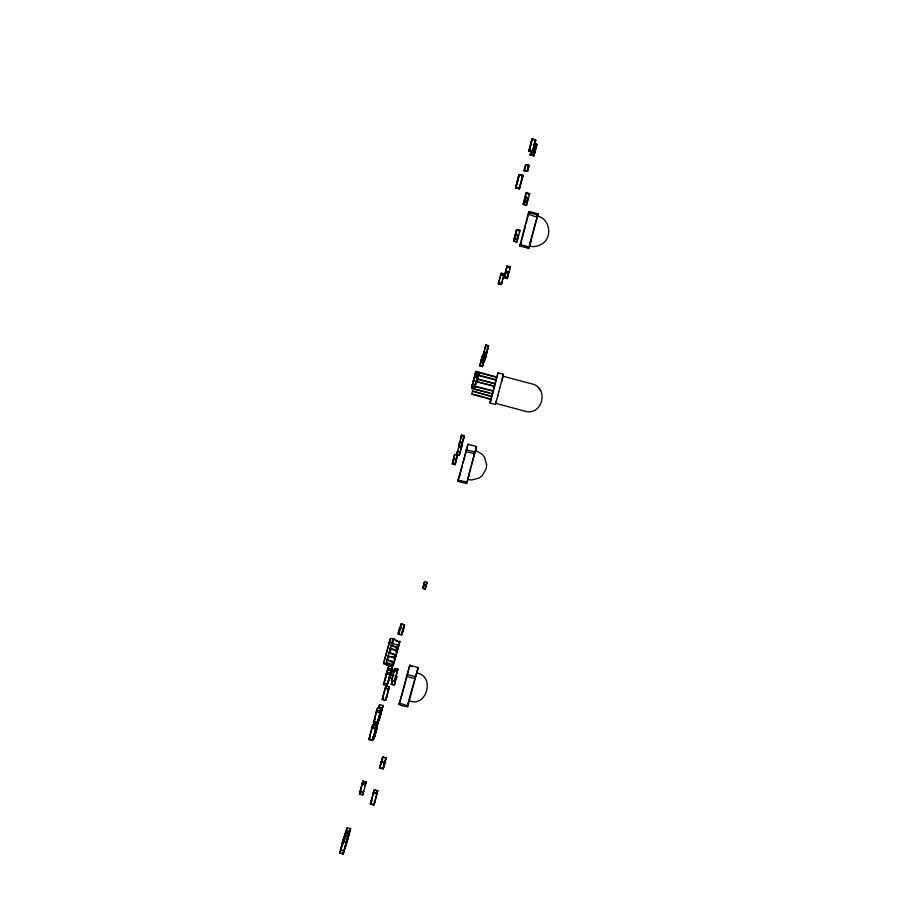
<?xml version="1.0" encoding="UTF-8"?>
<svg xmlns="http://www.w3.org/2000/svg" width="899" height="899" viewBox="0 0 899 899"><rect width="100%" height="100%" fill="white"/><g stroke="black" fill="none" stroke-linecap="round" stroke-linejoin="round"><path stroke-width="1.35" d="M471.222 466.075L475.492 450.455L482.235 454.332L484.628 457.434L486.662 464.94L486.157 468.84L482.28 475.582L479.167 477.987L471.66 480.01L467.772 479.504L470.739 467.896M409.292 700.748C426.384 708.097 435.79 676.138 416.698 673.014M392.009 665.035L393.054 665.799L392.784 664.833M387.469 663.069L391.964 664.518M537.445 216.097C550.188 218.446 553.042 238.291 541.22 244.416C537.849 246.483 526.218 249.09 530.522 241.865C532.792 233.212 534.984 224.525 537.478 215.94M458.074 480.19L457.793 481.325L466.603 483.55L468.379 477.729M402.538 692.848L409.798 665.181L418.181 667.586L416.608 673.16M529.5 246.528L528.781 248.338L519.746 245.978L528.533 212.602L529.253 211.501L538.13 213.895L537.624 215.839L537.535 213.726M409.112 701.299L416.428 673.756M528.174 248.191L529.297 246.348L538.13 213.895M407.64 706.592L407.966 705.322L407.213 705.816C395.234 700.872 397.246 705.794 407.64 706.614L409.348 700.658M529.286 246.405L528.792 248.315M452.298 463.974L453.59 458.49L456.377 459.232L455.074 464.716L452.298 463.974L453.613 459.187M453.444 459.872L454.737 454.377L457.524 455.108L455.074 464.716M399.223 703.748L409.798 665.17M476.875 379.917L474.593 388.065L471.739 387.3L474.739 376.119L477.605 376.883L476.122 383.57L479.088 372.512L476.268 371.759L474.627 377.591M472.121 387.132L472.739 383.255L472.121 387.132L474.346 387.727L474.886 387.042M474.739 376.119L473.739 380.176L474.987 376.456L477.212 377.052L476.594 380.929M456.636 454.714L457.512 451.152L460.131 451.849L459.243 455.411L456.636 454.714L459.4 444.421L458.805 448.062M458.861 445.365L459.76 441.757L462.401 442.454L461.12 448.68L461.738 446.073L458.861 445.365L461.648 434.992L464.289 435.689L463.378 439.308L463.727 436.577M476.268 371.759L471.739 387.3M460.749 438.611L461.648 434.992M476.301 372.849L475.268 375.771L475.987 372.759L478.807 373.512M502.676 377.22L502.968 376.209L531.961 383.918C549.469 387.795 542.333 416.552 524.769 411.146L495.765 403.314L495.428 404.494L489.944 403.033L497.967 372.883L503.474 374.299L502.698 377.299M461.041 438.69L461.67 436.037M474.346 387.727L475.605 384.019L474.593 388.065M479.763 365.938L482.19 356.431L484.853 357.139L482.415 366.646L479.763 365.938L480.987 361.465L480.235 365.297M498.001 372.849L497.259 375.849M478.493 373.433L478.088 376.524L479.088 372.512M483.774 362.938L486.033 355.937L483.19 355.094C486.269 344.306 482.033 359.24 483.673 355.554M484.988 348.688L485.932 344.924L488.528 345.621L487.584 349.374L488.179 345.767L486.157 345.227L485.28 348.756M483.482 356.24L483.876 353.352M482.415 366.646L484.853 357.139M483.448 354.172L483.55 354.936L485.572 355.476C488.944 342.508 482.943 367.197 486.707 353.127M484.19 361.319L484.64 359.443M485.999 353.846L486.449 351.959M495.428 404.494L496.383 400.887M495.731 403.426L495.933 402.595M502.743 377.086L502.968 376.209M475.829 447.196L476.032 446.421L467.963 444.263L458.063 480.223L467.008 481.976L474.728 452.826M390.896 664.788L386.963 665.069L383.525 663.631L390.458 638.447L394.167 638.908L399.538 642.504L393.054 665.799M390.458 638.447L383.525 663.631M385.772 664.754L392.975 638.593M386.963 665.069L387.559 662.777L386.255 662.81A2.068 0.685 14.3 0 0 387.784 663.833L391.93 664.945M391.852 665.485L392.649 662.417L393.852 662.743C394.391 659.551 381.659 661.686 390.076 656.248M390.02 653.348L391.346 648.246M396.819 650.449L396.864 651.236L395.661 650.921L396.459 647.842L397.661 648.168L397.706 647.449L392.054 645.471L394.167 638.908M373.681 736.539L372.478 740.518L368.804 739.551L372.849 724.774L376.501 725.74L373.276 738.079M369.635 737.113L372.849 724.774M387.031 683.948L388.188 681.847L387.031 685.611L383.356 684.645L387.368 670.002L391.031 670.969L387.784 683.397M339.631 853.106L343.654 838.374L347.228 839.329L343.216 854.05L339.631 853.106L341.339 848.881M372.973 737.585L373.276 736.427L372.164 740.023L369.32 739.27L369.208 738M376.097 727.291L375.996 726.021L373.152 725.268L371.635 728.707L372.444 726.313M373.501 722.672L376.726 710.311L380.378 711.289L381.154 708.974L377.153 723.639L373.501 722.672L375.108 718.885M343.654 838.374L340.564 850.263L344.126 851.207M372.849 726.426L373.152 725.268M374.299 720.313L377.513 708.007L381.985 709.255L383.131 705.524L379.592 704.58L378.434 708.311L378.827 706.816L382.378 707.749L379.243 719.762L379.996 715.885M384.783 680.509L385.188 678.97M385.536 677.644L388.761 665.99L392.391 666.957L389.166 679.296M344.564 835.609L348.115 836.542L345.025 848.386L349.003 833.789L345.463 832.856L341.474 847.442L343.16 843.284M385.536 678.34L388.761 665.99M342.384 844.644L345.463 832.856M373.355 725.931L373.748 724.414L377.333 725.369L374.175 737.472M347.576 840.396L346.688 843.161L350.632 828.687L347.115 827.754L343.946 840.857M347.115 827.754L344.834 838.115M345.755 833.328L344.171 837.093L345.755 833.328L347.587 833.811M378.524 708.648L379.592 704.58M403.033 630.963L401.707 634.84L398.145 633.896L401.078 623.996L404.606 624.94C397.774 641.74 409.281 621.569 400.909 624.468M401.078 623.996L399.729 630.615M398.583 633.874C404.449 617.355 393.155 637.245 401.875 634.346M400.167 629.053L401.426 624.221M522.937 175.519L519.341 188.723L515.487 187.891L518.937 174.709L523.117 175.429L519.521 188.599L515.88 187.633L519.296 174.552L523.117 175.429M519.128 174.62L515.7 187.756L519.341 188.723M382.221 699.534L385.255 687.904L388.683 688.814L385.649 700.433L382.221 699.534L385.963 685.825L389.379 686.735L386.356 698.309M516.835 184.655L518.869 176.193M385.649 700.433L386.727 696.871L385.356 699.973L382.693 699.265L383.322 695.961M385.592 687.274L386.255 686.285L385.255 689.466L385.963 685.825M375.996 726.021L375.299 729.685L376.501 725.74M394.919 657.72L394.953 658.529L393.751 658.203L394.706 654.708M342.912 853.578L344.508 849.724L342.912 853.578L340.125 852.836L340.024 851.611M347.228 839.329L345.935 843.622L345.834 842.397L343.047 841.655M372.478 740.518L375.703 728.134L372.04 727.156M343.823 850.735L344.115 849.622M377.153 723.639L380.378 711.289M387.031 685.611L390.29 673.137L386.615 672.16M343.216 854.05L346.329 842.127L342.744 841.172M349.003 833.789L347.733 838.025L347.621 836.812L344.856 836.081M347.329 837.924L348.509 834.058M373.872 736.989L374.568 735.955L373.377 739.855L376.557 727.707M374.051 724.897L376.838 725.639L376.939 726.875M374.242 723.133L377.816 724.088L381.727 709.716L380.58 713.503L380.479 712.255M378.277 721.29L378.973 720.268L377.816 724.088M380.176 713.401L381.232 709.996M360.139 792.907L360.533 790.479L359.87 793.918L362.376 794.592L363.747 791.334L362.645 795.019L359.42 794.165L362.252 783.355L365.477 784.209M359.42 794.165L362.994 781.051L366.208 781.905L362.645 795.019M401.347 634.604L403.46 628.277L401.707 634.84M362.522 783.793L365.028 784.456L365.118 785.569L365.859 783.254L365.769 782.141L363.263 781.478L361.892 784.715L362.994 781.051M360.623 791.581L360.892 790.569M363.263 781.478L362.645 782.4M379.996 717.481L383.131 705.524M398.65 641.515L399.976 641.414L393.515 664.608M519.364 186.981L518.847 188.34L516.004 187.588M385.356 699.973L386.031 698.984M389.379 686.735L388.312 690.263L388.211 689.072L385.547 688.364M519.543 186.857L520.139 186.835L519.42 187.947M522.78 175.597C521.206 176.316 523.375 177.485 521.948 177.125M532.646 151.998L528.848 151.066L532.017 138.952L535.782 140.042L532.523 151.987L535.782 140.042M386.064 697.849L386.345 696.77M519.15 188.869L522.6 175.676L518.937 174.709M523.937 170.608L527.556 171.372L523.937 170.608L525.814 164.539L529.118 165.416L527.522 171.383M524.218 170.507L525.499 165.731M531.612 141.896L529.342 151.122M524.353 170.698L525.6 165.899M532.444 140.761L532.736 139.637M391.526 680.565L394.245 670.182L397.313 670.991L394.582 681.375L391.526 680.565L392.481 677.453M392.144 678.745L394.852 668.384L397.897 669.193L394.582 681.375M394.931 679.138L394.335 680.97L391.953 680.341L391.874 679.273M397.56 670.485L397.47 669.429L395.099 668.8L393.908 671.474L394.852 668.384M395.099 668.8L394.515 669.688M363.117 792.244L363.387 791.232M395.448 681.599L394.279 685.195L391.29 684.409L392.436 680.15M536.568 144.402L533.613 155.684L530.118 154.853L531.129 150.987M392.436 681.509L391.447 683.948M530.241 154.853L530.736 153.437M529.736 149.627L529.32 150.796L531.927 151.482L532.219 150.347L532.916 150.493M526.938 171.383L528.5 165.394M532.545 150.391L532.377 151.526M532.466 139.165C531.287 142.817 532.568 136.996 535.197 140.266L534.972 141.368M527.151 171.293L528.713 165.337M527.264 171.495L529.118 165.416M394.335 680.97L395.178 678.172M397.47 669.429L396.965 672.295L397.897 669.193M498.282 284.039L501.237 273.184L504.17 273.959L501.44 284.387L498.282 284.039L501.237 273.184M473.29 381.064L474.166 377.962L473.29 381.064L494.439 386.244M474.987 374.535L475.863 371.433L496.866 377.029L496.034 380.131L474.987 374.535L475.863 371.433M492.866 393.829L471.728 388.66L472.436 385.952M394.279 685.195L395.425 679.588L394.425 684.746M535.737 145.683L536.523 144.795M394.785 676.037L396.762 676.565L394.976 681.959L396.628 677.003M536.254 144.29L533.264 155.696L534.04 155.673L536.961 144.537L536.254 144.29L533.388 155.684M466.738 483.044L467.019 481.931L465.985 483.505M496.226 379.839L494.933 384.738M533.826 155.673L536.77 144.469M487.224 397.942L490.944 399.403L471.649 394.268L472.514 391.144L491.787 396.268L490.303 401.864M501.215 284.814L504.17 273.959M503.934 277.679L507.137 265.969L510.497 266.857L507.294 278.578L503.934 277.679L507.137 265.969M513.509 241.179L516.476 229.863L520.072 230.425L516.891 242.078L513.509 241.179L516.7 229.526M523.173 204.376L526.162 192.97L529.725 193.69L526.567 205.275L523.173 204.376L526.342 192.791M425.957 586.609L425.171 589.047L422.687 588.384L424.103 584.125M507.283 277.577L507.014 278.128L504.395 277.431L504.676 276.386M506.879 267.969L507.418 266.419L506.508 267.868L507.148 267.464M514.262 239.864L513.981 240.932L514.486 239.482M516.711 231.043L516.981 229.987L516.329 230.942M526.466 204.601L523.634 204.118L523.735 202.736M526.162 194.499L526.623 193.251M426.969 582.676L425.587 586.833L427.07 582.372L424.609 581.72L422.991 588.384L425.261 588.733M514.475 239.28L517.33 239.471L514.475 239.28L515.723 234.639M524.297 201.893L525.533 197.229L528.309 197.701L526.87 202.578L524.533 201.612M423.35 587.092L424.508 582.013M514.801 239.303L515.981 234.234L518.521 234.909L517.037 239.966M524.611 201.927L525.746 197.016M514.745 238.853L516.251 234.324M525.095 200.578L526.016 197.106M424.912 588.89L426.384 584.485L425.171 589.047M508.531 271.756L507.598 276.42M517.296 239.527L518.229 234.853M526.803 202.23L528.016 197.634M507.014 278.128L508.823 271.813L506.249 271.228M509.508 268.666L510.036 267.104L507.16 266.913M517.105 240.179L516.835 241.235M519.116 232.088L519.611 230.683L516.768 230.324M526.275 204.826L526.735 203.534M384.705 763.892L383.221 768.881L379.625 767.937L381.401 761.262L380.075 767.881L383.401 768.263M370.366 804.133L373.478 792.266L377.029 793.21L373.905 805.066L370.366 804.133L371.545 800.043M384.12 764.408L386.289 757.891L382.716 756.947L380.951 763.566L381.491 763.206M371.152 801.526L374.265 789.704L377.794 790.637L374.681 802.459M371.928 800.144L370.86 803.863L373.602 804.594L375.063 800.975L373.905 805.066M376.389 790.659L374.557 790.176L373.096 793.75L374.265 789.704M381.356 763.667L383.075 757.205L385.84 757.936L384.266 763.936M374.557 790.176L373.872 791.176M466.087 449.792L474.953 451.95L476.582 446.668L476.043 446.41M402.033 694.669L402.291 693.713M462.378 465.558L460.086 474.211M463.086 462.873L467.963 444.275M520.431 244.64L520.869 243.067M521.42 241.325L525.342 226.458M526.05 223.761L529.253 211.523M382.862 768.623L384.997 762.217L383.221 768.881M373.602 804.594L374.287 803.594M377.794 790.637L376.636 794.694L376.535 793.48L373.782 792.749M374.377 801.987L374.669 800.874M376.243 794.592L377.299 790.906M407.011 706.648L418.181 667.586M476.582 446.668L475.459 450.983M495.967 402.449L497.844 395.346M459.861 475.065L459.333 476.684L459.805 474.975M401.415 696.658L399.021 704.546M474.863 452.309L474.335 451.905L474.301 454.366M531.444 239.246L529.927 244.921M492.45 393.751L491.731 396.459L493.529 390.065M493.158 391.054L495.158 383.536L476.785 378.659M498.675 392.178L499.765 388.065M497.63 396.133L498.754 391.885M499.72 388.278L501.788 380.479M501.485 381.637L502.586 377.535M401.516 696.298L401.853 695.084M502.181 379.052L503.474 374.299M530.657 242.011L531.017 240.662M491.259 398.504L489.944 403.033M468.84 475.976L469.312 474.043M468.615 476.571L469.02 475.346M461.502 446.061L463.648 438.341M459.243 455.411L462.007 445.117L459.872 452.815L457.243 452.118M530.331 243.202L529.826 244.989M452.77 463.378L453.635 460.299M483.19 355.094L485.932 344.924M475.279 383.929L475.065 384.705L472.84 384.109L473.054 383.345M477.212 377.052L477.313 377.895M482.078 359.746L482.336 358.836M482.639 357.735L484.123 352.442M476.268 380.839L476.481 380.086M483.201 356.161L483.448 355.251M484.426 351.408L484.224 352.105L486.258 352.644M477.605 376.883L475.313 385.042L472.447 384.278M455.905 459.839L456.771 456.748M483.336 361.544L484.673 357.869L483.628 361.623L480.965 360.915L482.19 356.431M454.928 463.951L456.377 459.917M456.377 459.232L457.524 455.108M482.291 365.848L482.999 363.342M488.179 345.767L488.281 346.531M485.572 355.476L486.056 354.869M487.303 349.295L487.494 348.61M485.494 356.768L485.685 356.094M486.359 353.285L486.46 354.037M488.528 345.621L486.483 352.947L483.876 352.251M484.673 360.443L487.842 348.464M464.289 435.689L462.131 443.421L459.49 442.724M520.959 243.022L519.746 245.978M454.737 454.377L453.422 459.175L456.209 459.917M453.737 459.265L454.579 455.063M481.606 359.746L482.021 357.161M468.334 477.571L467.941 478.976M414.866 679.228L414.428 678.52L415.563 676.621L406.921 674.542M537.006 217.176L528.106 214.164M406.415 676.385L414.428 678.52M384.592 762.116L381.659 761.835M385.84 757.936L386.098 758.509M386.289 757.891L384.806 762.846L381.21 761.891L382.716 756.947M536.557 216.412L536.984 214.85L537.602 214.985M379.625 767.937L381.142 762.948M380.075 767.881L379.816 767.308M409.584 666.069L412.214 666.743M347.272 839.756L347.081 841.689L347.565 838.834M344.722 847.914L345.913 844.015L345.407 846.903M364.758 785.468L366.208 781.905M345.542 843.509L346.733 839.587L346.834 840.812M349.284 831.867L350.25 830.148M350.632 828.687L349.385 832.867L345.857 831.935L346.733 829.226L346.25 832.036M343.957 838.857L342.362 842.666L343.665 839.969M395.605 680.116L396.762 676.565M427.07 582.372L426.283 584.788L423.811 584.136L424.609 581.72M374.164 735.854L373.085 739.371L373.782 738.337M375.389 732L375.928 731.662L374.164 738.259L377.277 727.594L375.737 732.247M376.838 727.628L375.13 734.034M391.29 684.409L392.481 680.813M457.782 481.347L458.951 477.852M376.838 725.639L376.164 729.235L377.333 725.369M391.953 680.341L392.56 678.509M422.687 588.384L423.496 585.946M377.153 721.987L378.333 719.739L377.558 722.088L373.905 721.122M381.592 709.154L382.738 707.019M387.93 690.162L388.626 688.083M368.804 739.551L370.433 735.674M391.2 672.935L392.627 668.721L390.863 675.306L392.447 669.238M369.32 739.27L370.141 736.832M382.693 699.265L383.412 697.152M391.043 674.778L389.604 679.037L390.986 672.295M391.031 670.969L389.885 674.699L386.21 673.722L386.963 671.553L384.941 680.993M392.391 666.957L391.256 670.643L387.615 669.676L388.357 667.541L388.02 669.777M396.212 655.798L395.066 656.427M395.425 658.821L394.279 659.45M399.178 644.437L397.864 645.021M399.976 641.414L398.291 641.908M377.513 708.007L376.321 711.862L379.974 712.828L380.344 710.401M398.088 648.606L396.953 649.224M397.302 651.64L395.976 652.236M392.649 662.417L388.582 660.765A2.068 0.685 14.3 0 1 387.053 659.754L388.357 659.72M383.356 684.645L384.12 682.431M404.606 624.94L403.291 628.761L399.729 627.805M398.145 633.896L399.504 630.03M388.256 655.202L388.154 655.551A2.068 0.674 14.3 0 0 389.683 656.562L393.829 657.675M390.155 647.932L390.054 648.201A2.068 0.674 14.3 0 0 391.571 649.28L395.729 650.393M472.514 391.144L491.663 396.695M507.294 278.578L507.564 278.027L504.204 277.139M507.294 277.038L507.643 276.33M508.823 271.813L508.486 272.498L505.935 271.813L506.283 271.138L504.788 276.274M510.497 266.857L506.879 266.464M501.237 283.421L501.777 283.084L498.956 282.814M505.103 275.656L504.744 276.364L506.261 271.813M503.294 275.577L503.833 275.263L501.001 274.97M516.891 242.078L513.745 240.797M516.79 239.831L517.97 235.291M520.072 230.425L516.476 229.863M515.981 234.234L518.285 235.324M526.567 205.275L523.364 204.152M526.87 202.578L524.814 201.702M526.612 202.466L527.803 197.87M529.725 193.69L526.162 192.97M515.487 187.891L516.307 186.003M522.353 177.238C522.33 176.406 521.386 174.968 519.431 175.136M519.105 176.373L518.498 176.35L519.6 175.069L522.431 175.822M533.792 155.235L534.062 154.19M530.118 154.853L530.961 154.853M530.803 154.594L531.399 154.594M533.646 154.268L533.95 154.19M398.471 641.549L395.875 640.863M532.332 151.976L535.489 139.907M528.848 151.066L532.017 138.952M529.803 150.841L530.107 149.728L529.387 149.582M389.098 642.178L398.515 645.504M537.602 214.996L528.533 212.602M532.32 140.705L531.747 140.525M534.152 143.728L536.86 144.503M534.905 143.997L536.961 144.537M533.916 144.087L536.422 144.761M533.073 144.975L536.591 145.93L535.534 145.627M534.197 154.28L530.489 153.426L530.489 154.853L534.04 155.673M525.51 164.618L528.87 165.495M526.443 193.42L529.264 193.948L528.983 195.016M525.51 197.263L528.106 197.915M520.105 244.55L528.522 246.798M508.531 272.408L507.339 276.959M501.024 273.577L503.957 274.364M504.946 275.836L504.294 276.285L507.665 277.184L507.553 276.532M498.507 283.601L500.462 284.129M481.134 360.196L483.797 360.904M483.347 362.095L482.594 365.927L479.931 365.219M475.695 371.815L496.754 377.411M479.088 375.198L494.843 379.389M476.627 379.052L495.034 383.94M477.391 381.715L493.135 385.896M475.223 386.244L493.585 391.121L473.751 386.3M474.515 388.952L488.932 392.784M473.099 394.189L484.651 397.268M461.378 435.959L464.019 436.656M465.637 451.444L473.863 453.635M457.052 455.714L455.231 464.03L452.455 463.288M392.144 645.19L390.851 645.201A2.068 0.663 14.3 0 0 392.38 646.201L396.526 647.325M394.56 655.146L395.92 654.944L388.964 652.416A2.068 0.674 14.3 0 0 390.481 653.494L394.627 654.607M391.335 656.585L394.223 657.36M388.02 668.126L391.661 669.092L388.424 681.476L389.166 677.655L388.829 679.936M394.504 670.598L396.886 671.227M383.772 683.083L387.435 684.06M378.209 722.571L377.513 723.605L374.737 722.863M372.343 727.662L375.198 728.415M360.184 791.828L363.387 792.671M346.239 830.462L349.767 831.395M395.942 650.033L391.368 648.696M535.276 141.491L534.602 141.267L535.017 140.188M540.625 390.526L538.321 387.559M417.844 668.89L417.451 668.137L417.844 668.89M476.807 379.468L476.403 382.558L476.807 379.468M516.532 186.217L515.914 186.25L516.532 186.217M529.466 246.641L528.893 246.45L529.466 246.641"/></g></svg>
